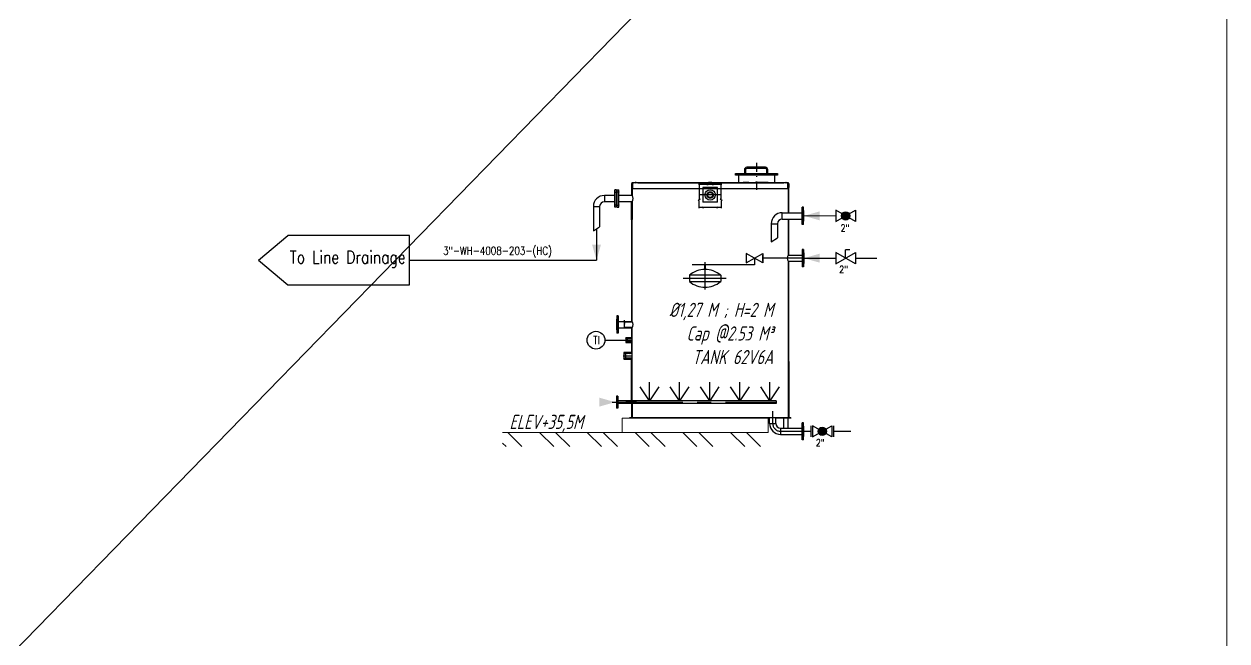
# Model space of a CAD drawing. Extents: x -29512 to 147477, y -5232 to 39709.
# Drawn here: x 137257.7 to 137427.5, y 9206.4 to 9293.5 of the extents above; entities that cross this region are included whole.
import ezdxf
from ezdxf.enums import TextEntityAlignment as Align

# ---------------------------------------------------------------- set-up
doc = ezdxf.new("R2010")
doc.units = 0
for name, pattern in [('ASSI', [16, 10, -2, 2, -2]), ('DASHDOT', [25.4, 12.7, -6.35, 0, -6.35]), ('TRATTEGGIO', [5.5, 4, -1.5])]:
    doc.linetypes.add(name, pattern=pattern)
doc.layers.get('0').update_dxf_attribs({"linetype": 'CONTINUOUS'})
for name, color, linetype in [('DIMENSION', 3, 'CONTINUOUS'), ('P-0001', 7, 'CONTINUOUS'), ('RED', 1, 'CONTINUOUS'), ('roller', 11, 'CONTINUOUS'), ('S', 7, 'CONTINUOUS')]:
    doc.layers.add(name, color=color, linetype=linetype)
doc.layers.add('FITTING', color=7, linetype='CONTINUOUS', lineweight=13)
doc.styles.add('S25', font='SIMPLEX', dxfattribs={"width": 0.8, "height": 0.25})
doc.styles.add('STYLE4', font='isocp.shx', dxfattribs={"width": 0.8, "oblique": 15, "height": 2})
pattern_1 = [(45, (137386.032508, 9207.406092), (0.020797258, -0.020797258), [])]
pattern_2 = [(135, (137386.032508, 9207.406092), (0.025996573, 0.025996573), [])]

msp = doc.modelspace()

# ---------------------------------------------------------------- hatches: boundary and pattern name
h = msp.add_hatch(color=256)
edge = h.paths.add_edge_path()
edge.add_arc((137373.6521, 9266.3919), 0.5901, 0, 360)
h = msp.add_hatch(color=256)
edge = h.paths.add_edge_path()
edge.add_ellipse((137370.351, 9235.9649), major_axis=(0.4173, 0.4173), ratio=1, start_angle=0, end_angle=360)
at = {"layer": 'FITTING', "linetype": 'ByBlock', "ltscale": 0.5}
h = msp.add_hatch(dxfattribs=at)
h.set_pattern_fill('ANSI32', color=252, scale=0.5, style=0)
h.set_pattern_definition([(135, (275888.552, -4.356), (3.36759605, 3.36759605), []), (135, (275886.307, -4.356), (3.36759605, 3.36759605), [])])
h.paths.add_polyline_path([(137362.7382, 9233.8032), (137362.7382, 9235.8032), (137325.2337, 9235.8032), (137325.2337, 9233.8032)])
at = {"layer": 'P-0001', "linetype": 'Continuous'}
h = msp.add_hatch(dxfattribs=at)
h.set_pattern_fill('_U', color=256, scale=0.036765, angle=45, style=0, pattern_type=0)
h.set_pattern_definition(pattern_2)
edge = h.paths.add_edge_path()
edge.add_line((137343.5206, 9270.2296), (137343.5059, 9270.2296))
edge.add_line((137343.5059, 9270.2296), (137343.5059, 9271.112))
edge.add_line((137343.5059, 9271.112), (137344.3882, 9271.112))
edge.add_line((137344.3882, 9271.112), (137344.3882, 9271.0973))
edge.add_arc((137344.3294, 9271.0973), 0.0588, 270, 360, ccw=False)
edge.add_line((137344.3294, 9271.0385), (137343.6971, 9271.0385))
edge.add_arc((137343.6971, 9270.9208), 0.1176, 450, 540)
edge.add_line((137343.5794, 9270.9208), (137343.5794, 9270.2885))
edge.add_arc((137343.5206, 9270.2885), 0.0588, 270, 360, ccw=False)
h = msp.add_hatch(dxfattribs=at)
h.set_pattern_fill('_U', color=256, scale=0.036765, angle=45, style=0, pattern_type=0)
h.set_pattern_definition(pattern_2)
edge = h.paths.add_edge_path()
edge.add_line((137365.55, 9270.2296), (137365.5647, 9270.2296))
edge.add_line((137365.5647, 9270.2296), (137365.5647, 9271.112))
edge.add_line((137365.5647, 9271.112), (137364.6823, 9271.112))
edge.add_line((137364.6823, 9271.112), (137364.6823, 9271.0973))
edge.add_arc((137364.7412, 9271.0973), 0.0588, 180, 270)
edge.add_line((137364.7412, 9271.0385), (137365.3735, 9271.0385))
edge.add_arc((137365.3735, 9270.9208), 0.1176, 360, 450, ccw=False)
edge.add_line((137365.4912, 9270.9208), (137365.4912, 9270.2885))
edge.add_arc((137365.55, 9270.2885), 0.0588, 180, 270)
h = msp.add_hatch(dxfattribs=at)
h.set_pattern_fill('_U', color=256, scale=0.029412, angle=135, style=0, pattern_type=0)
h.set_pattern_definition(pattern_1)
h.paths.add_polyline_path([(137343.5059, 9249.1561), (137342.6235, 9249.1561), (137342.6235, 9249.0666), (137342.8809, 9249.0585), (137342.8809, 9249.0421), (137343.5059, 9249.0421)])
h = msp.add_hatch(dxfattribs=at)
h.set_pattern_fill('_U', color=256, scale=0.029412, angle=135, style=0, pattern_type=0)
h.set_pattern_definition(pattern_1)
h.paths.add_polyline_path([(137343.5059, 9248.5091), (137342.6235, 9248.5091), (137342.6235, 9248.5986), (137342.8809, 9248.6066), (137342.8809, 9248.623), (137343.5059, 9248.623)])
h = msp.add_hatch(dxfattribs=at)
h.set_pattern_fill('_U', color=256, scale=0.029412, angle=135, style=0, pattern_type=0)
h.set_pattern_definition(pattern_1)
h.paths.add_polyline_path([(137342.6162, 9246.9612), (137342.3441, 9246.9697), (137342.3441, 9247.0973), (137343.5059, 9247.0973), (137343.5059, 9246.9466), (137342.6162, 9246.9466)])
h = msp.add_hatch(dxfattribs=at)
h.set_pattern_fill('_U', color=256, scale=0.029412, angle=135, style=0, pattern_type=0)
h.set_pattern_definition(pattern_1)
h.paths.add_polyline_path([(137343.5059, 9246.1561), (137343.5059, 9246.3068), (137342.6162, 9246.3068), (137342.6162, 9246.2819), (137342.3441, 9246.2734), (137342.3441, 9246.1561), (137343.4471, 9246.1561)])

# ---------------------------------------------------------------- linework, layer by layer
for p, q in [((137372.2752, 9267.1787), (137372.2752, 9265.6051)), ((137375.029, 9265.6051), (137372.2752, 9267.1787)), ((137372.2752, 9265.6051), (137375.029, 9267.1787)), ((137375.029, 9267.1787), (137375.029, 9265.6051)), ((137290.8041, 9260.1434), (137294.9543, 9263.6411)), ((137312.1295, 9263.6411), (137294.9543, 9263.6411)), ((137312.1295, 9256.6456), (137312.1295, 9263.6411)), ((137374.2422, 9261.6), (137373.6521, 9261.6)), ((137373.6521, 9260.4198), (137373.6521, 9261.6)), ((137290.8041, 9260.1434), (137294.9543, 9256.6456)), ((137372.2752, 9261.2066), (137372.2752, 9259.633)), ((137372.2752, 9259.633), (137375.029, 9261.2066)), ((137375.029, 9259.633), (137372.2752, 9261.2066)), ((137375.029, 9261.2066), (137375.029, 9259.633)), ((137294.9543, 9256.6456), (137312.1295, 9256.6456)), ((137368.974, 9235.1781), (137371.7279, 9236.7517)), ((137368.974, 9236.7517), (137368.974, 9235.1781)), ((137371.7279, 9235.1781), (137368.974, 9236.7517)), ((137371.7279, 9236.7517), (137371.7279, 9235.1781))]:
    msp.add_line(p, q)
msp.add_circle((137373.6521, 9266.3919), 0.5901)
msp.add_ellipse((137370.351, 9235.9649), major_axis=(0.4173, 0.4173), ratio=1, start_param=5.49778714, end_param=11.78097245)
at = {"layer": 'DIMENSION', "color": 7, "linetype": 'DASHDOT', "ltscale": 0.1}
msp.add_line((137361.0667, 9273.8978), (137361.0667, 9270.092), dxfattribs=at)
at = {"layer": 'DIMENSION', "color": 0, "linetype": 'ByBlock', "ltscale": 0.5}
for p, q in [((137339.6178, 9269.2764), (137339.6178, 9268.3896)), ((137341.0132, 9269.7773), (137341.0843, 9269.7287)), ((137341.0745, 9269.7829), (137341.0258, 9269.7217)), ((137341.6309, 9269.7773), (137341.7019, 9269.7287)), ((137341.6921, 9269.7829), (137341.6434, 9269.7217)), ((137338.0539, 9267.7124), (137338.0539, 9264.2624)), ((137338.9406, 9267.7124), (137338.9406, 9264.8361)), ((137341.0132, 9267.9391), (137341.0843, 9267.8904)), ((137341.0745, 9267.9447), (137341.0258, 9267.8835)), ((137341.6309, 9267.9391), (137341.7019, 9267.8904)), ((137341.6921, 9267.9447), (137341.6434, 9267.8835)), ((137338.0539, 9264.2624), (137338.9406, 9264.8361)), ((137363.1414, 9265.2713), (137363.1414, 9262.7102)), ((137364.0282, 9265.2713), (137364.0282, 9263.2838)), ((137338.4972, 9264.5492), (137338.4972, 9260.1434)), ((137363.1414, 9262.7102), (137364.0282, 9263.2838)), ((137312.1295, 9260.1434), (137338.4972, 9260.1434)), ((137339.6758, 9248.8326), (137342.55, 9248.8326)), ((137363.8405, 9240.2693), (137363.8405, 9239.8958)), ((137371.9584, 9235.9649), (137374.4072, 9235.9649))]:
    msp.add_line(p, q, dxfattribs=at)
at = {"layer": 'DIMENSION', "color": 3, "linetype": 'Continuous', "ltscale": 0.5}
for p, q in [((137367.7706, 9260.4198), (137372.2752, 9260.4198)), ((137375.029, 9260.4198), (137378.0523, 9260.4198))]:
    msp.add_line(p, q, dxfattribs=at)
at = {"layer": 'DIMENSION', "color": 6, "linetype": 'ByBlock', "ltscale": 0.5}
for p, q in [((137368.7436, 9236.7517), (137368.7436, 9235.1781)), ((137371.9584, 9236.7517), (137371.9584, 9235.1781))]:
    msp.add_line(p, q, dxfattribs=at)
at = {"layer": 'DIMENSION', "color": 0, "linetype": 'ByBlock', "ltscale": 0.5}
msp.add_circle((137338.4221, 9248.8326), 1.2537, dxfattribs=at)
at = {"layer": 'DIMENSION', "color": 3, "linetype": 'Continuous', "ltscale": 0.5}
msp.add_solid([(137367.7706, 9260.4198), (137369.9736, 9259.7903), (137369.9736, 9261.0492)], dxfattribs=at)
at = {"layer": 'FITTING', "color": 1, "linetype": 'ByBlock', "ltscale": 0.5}
msp.add_line((137427.4613, 9380.6054), (137087.9659, 9032.1133), dxfattribs=at)
at = {"layer": 'FITTING', "linetype": 'ByBlock', "ltscale": 0.5}
for p, q in [((137367.7706, 9266.3919), (137372.2752, 9266.3919)), ((137360.0057, 9235.8032), (137325.2337, 9235.8032))]:
    msp.add_line(p, q, dxfattribs=at)
at = {"layer": 'FITTING', "color": 1, "linetype": 'ByBlock', "ltscale": 0.5}
msp.add_lwpolyline([(137087.9659, 9380.6054), (137427.4613, 9380.6054), (137427.4613, 9032.1133), (137087.9659, 9032.1133)], close=True, dxfattribs=at)
at = {"layer": 'FITTING', "linetype": 'ByBlock', "ltscale": 0.5}
msp.add_lwpolyline([(137342.1382, 9235.8032), (137342.1382, 9237.8032), (137362.7382, 9237.8032), (137362.7382, 9235.8032)], close=True, dxfattribs=at)
at = {"layer": 'P-0001', "linetype": 'Continuous'}
for p, q in [((137358.5223, 9272.152), (137358.5223, 9271.112)), ((137359.3777, 9272.923), (137359.3777, 9272.3556)), ((137359.5095, 9272.8931), (137359.5095, 9272.3556)), ((137359.5095, 9272.8931), (137359.5095, 9272.5067)), ((137362.3314, 9273.2461), (137359.7008, 9273.2461)), ((137362.3208, 9273.095), (137359.7114, 9273.095)), ((137362.5227, 9272.3556), (137362.5227, 9272.8931)), ((137362.5227, 9272.5067), (137362.5227, 9272.8931)), ((137362.6545, 9272.3556), (137362.6545, 9272.923)), ((137363.611, 9272.152), (137363.611, 9271.112)), ((137341.3147, 9270.0463), (137341.0941, 9270.0463)), ((137341.0941, 9267.6198), (137341.0941, 9270.0463)), ((137341.3147, 9267.6198), (137341.3147, 9270.0463)), ((137341.4029, 9267.6198), (137341.4029, 9270.0463)), ((137341.4029, 9270.0463), (137341.6235, 9270.0463)), ((137341.6235, 9267.6198), (137341.6235, 9270.0463)), ((137343.5059, 9270.9649), (137343.4471, 9270.9649)), ((137343.4471, 9270.9649), (137343.4471, 9269.2764)), ((137343.5059, 9270.9649), (137343.5059, 9271.112)), ((137343.5059, 9271.112), (137344.3882, 9271.112)), ((137343.5059, 9270.9649), (137343.5059, 9269.2764)), ((137365.5647, 9270.2296), (137343.5059, 9270.2296)), ((137343.5206, 9270.2296), (137343.5059, 9270.2296)), ((137343.5794, 9270.9208), (137343.5794, 9270.2885)), ((137344.3294, 9271.0385), (137343.6971, 9271.0385)), ((137344.3294, 9271.0385), (137364.7412, 9271.0385)), ((137344.3882, 9271.112), (137364.6823, 9271.112)), ((137344.3882, 9271.112), (137344.3882, 9271.0973)), ((137354.026, 9270.807), (137352.8975, 9270.807)), ((137352.9993, 9270.8745), (137352.9993, 9268.8442)), ((137355.5647, 9270.3767), (137353.5059, 9270.3767)), ((137353.5059, 9270.3767), (137353.5059, 9268.3179)), ((137354.1098, 9270.909), (137354.026, 9270.807)), ((137354.159, 9270.7267), (137354.1098, 9270.909)), ((137354.1985, 9270.807), (137354.159, 9270.7267)), ((137354.5353, 9270.807), (137354.1985, 9270.807)), ((137354.7809, 9271.112), (137354.2897, 9271.112)), ((137354.8721, 9270.807), (137354.5353, 9270.807)), ((137354.9115, 9270.7267), (137354.8721, 9270.807)), ((137354.9608, 9270.909), (137354.9115, 9270.7267)), ((137355.0446, 9270.807), (137354.9608, 9270.909)), ((137356.173, 9270.807), (137355.0446, 9270.807)), ((137355.5647, 9268.3179), (137355.5647, 9270.3767)), ((137356.0713, 9268.8442), (137356.0713, 9270.8745)), ((137359.9834, 9271.112), (137359.1767, 9271.112)), ((137362.7181, 9271.112), (137360.8701, 9271.112)), ((137364.6823, 9271.112), (137365.5647, 9271.112)), ((137364.6823, 9271.0973), (137364.6823, 9271.112)), ((137365.3735, 9271.0385), (137364.7412, 9271.0385)), ((137365.4912, 9270.2885), (137365.4912, 9270.9208)), ((137365.5647, 9270.2296), (137365.55, 9270.2296)), ((137365.5647, 9271.112), (137365.5647, 9270.9649)), ((137365.5647, 9270.9649), (137365.5647, 9268.7408)), ((137365.6235, 9270.9649), (137365.5647, 9270.9649)), ((137365.6235, 9270.9649), (137365.6235, 9270.3767)), ((137365.6235, 9268.6833), (137365.6235, 9270.3767)), ((137341.0941, 9269.2764), (137339.6178, 9269.2764)), ((137341.0941, 9268.3896), (137339.6178, 9268.3896)), ((137341.3588, 9269.583), (137341.3147, 9269.583)), ((137341.3588, 9269.583), (137341.4029, 9269.583)), ((137341.3588, 9268.083), (137341.3588, 9269.583)), ((137341.3588, 9268.083), (137341.3588, 9269.583)), ((137343.5059, 9269.2764), (137341.6235, 9269.2764)), ((137341.6235, 9268.3896), (137341.6235, 9269.2764)), ((137343.5059, 9268.3896), (137341.6235, 9268.3896)), ((137343.4471, 9268.3896), (137343.4471, 9254.1916)), ((137343.4471, 9265.8259), (137343.4471, 9268.3896)), ((137343.4471, 9268.3896), (137343.4471, 9266.7126)), ((137343.5059, 9257.1078), (137343.5059, 9268.3896)), ((137343.5059, 9268.3896), (137343.5059, 9265.8834)), ((137343.5059, 9268.3896), (137343.5059, 9265.8834)), ((137353.0996, 9268.726), (137352.8532, 9268.6274)), ((137352.8532, 9268.6274), (137352.9993, 9268.4993)), ((137352.9993, 9268.8442), (137353.0996, 9268.726)), ((137352.9993, 9267.4743), (137352.9993, 9268.4993)), ((137355.5647, 9268.3179), (137353.5059, 9268.3179)), ((137355.971, 9268.726), (137356.0713, 9268.8442)), ((137356.2174, 9268.6274), (137355.971, 9268.726)), ((137356.0713, 9268.4993), (137356.2174, 9268.6274)), ((137356.0713, 9268.4993), (137356.0713, 9267.4743)), ((137365.5647, 9268.8099), (137365.5647, 9266.8353)), ((137365.5647, 9268.7408), (137365.5647, 9266.8353)), ((137365.6235, 9266.8353), (137365.6235, 9268.6833)), ((137338.0539, 9267.7124), (137338.9406, 9267.7124)), ((137341.3147, 9267.6198), (137341.0941, 9267.6198)), ((137341.3588, 9268.083), (137341.3147, 9268.083)), ((137341.3588, 9268.083), (137341.4029, 9268.083)), ((137341.4029, 9267.6198), (137341.6235, 9267.6198)), ((137353.4297, 9267.57), (137352.9419, 9267.57)), ((137353.5135, 9267.6714), (137353.4297, 9267.57)), ((137353.5579, 9267.4694), (137353.5135, 9267.6714)), ((137353.6022, 9267.57), (137353.5579, 9267.4694)), ((137354.5353, 9267.57), (137353.6022, 9267.57)), ((137355.4684, 9267.57), (137354.5353, 9267.57)), ((137355.5127, 9267.4694), (137355.4684, 9267.57)), ((137355.5571, 9267.6714), (137355.5127, 9267.4694)), ((137355.6408, 9267.57), (137355.5571, 9267.6714)), ((137356.1287, 9267.57), (137355.6408, 9267.57)), ((137364.7054, 9266.8353), (137367.5059, 9266.8353)), ((137364.7054, 9265.9485), (137364.7054, 9266.8353)), ((137367.7265, 9267.6051), (137367.5059, 9267.6051)), ((137367.5059, 9265.1787), (137367.5059, 9267.6051)), ((137367.7265, 9265.1787), (137367.7265, 9267.6051)), ((137367.7706, 9267.1419), (137367.7265, 9267.1419)), ((137367.7706, 9265.6419), (137367.7706, 9267.1419)), ((137363.1414, 9265.2713), (137364.0282, 9265.2713)), ((137364.7054, 9265.9485), (137367.5059, 9265.9485)), ((137365.5647, 9265.9485), (137365.5647, 9260.8632)), ((137365.5647, 9265.9485), (137365.5647, 9260.8632)), ((137365.6235, 9260.8632), (137365.6235, 9265.9485)), ((137367.7265, 9265.1787), (137367.5059, 9265.1787)), ((137367.7706, 9265.6419), (137367.7265, 9265.6419)), ((137367.7265, 9261.633), (137367.5059, 9261.633)), ((137367.5059, 9261.633), (137367.5059, 9259.2066)), ((137367.7265, 9261.633), (137367.7265, 9259.2066)), ((137361.9793, 9259.9764), (137361.9793, 9260.8632)), ((137365.5647, 9260.8632), (137367.5059, 9260.8632)), ((137365.5647, 9259.9764), (137365.5647, 9259.2605)), ((137365.5647, 9259.9764), (137367.5059, 9259.9764)), ((137365.6235, 9259.1625), (137365.6235, 9259.9764)), ((137367.7706, 9261.1698), (137367.7265, 9261.1698)), ((137367.7706, 9261.1698), (137367.7706, 9259.6698)), ((137365.5647, 9259.4761), (137365.5647, 9244.0939)), ((137365.6235, 9244.0912), (137365.6235, 9259.4186)), ((137367.7265, 9259.2066), (137367.5059, 9259.2066)), ((137367.7706, 9259.6698), (137367.7265, 9259.6698)), ((137343.5059, 9254.1829), (137343.5059, 9257.1078)), ((137343.4471, 9254.1916), (137343.4471, 9251.4818)), ((137343.5059, 9251.4818), (137343.5059, 9254.1829)), ((137341.3441, 9251.7884), (137341.3, 9251.7884)), ((137341.3, 9251.7884), (137341.3, 9250.2884)), ((137341.3441, 9252.2517), (137341.3441, 9249.8252)), ((137341.5647, 9252.2517), (137341.3441, 9252.2517)), ((137341.5647, 9252.2517), (137341.5647, 9249.8252)), ((137341.5647, 9251.4818), (137343.5059, 9251.4818)), ((137342.4013, 9251.2389), (137342.4591, 9251.2769)), ((137342.4591, 9251.2769), (137342.4591, 9251.6443)), ((137342.4591, 9251.4243), (137343.5462, 9251.4243)), ((137341.3441, 9250.2884), (137341.3, 9250.2884)), ((137341.5647, 9249.8252), (137341.3441, 9249.8252)), ((137341.5647, 9250.595), (137343.5059, 9250.595)), ((137342.5175, 9251.1945), (137342.4013, 9251.2389)), ((137342.4591, 9251.1586), (137342.5175, 9251.1945)), ((137342.4591, 9250.5252), (137342.4591, 9251.1586)), ((137342.4591, 9250.6525), (137343.5462, 9250.6525)), ((137343.4471, 9250.595), (137343.4471, 9249.1561)), ((137343.5059, 9249.1561), (137343.5059, 9250.595)), ((137342.6235, 9249.1561), (137342.6235, 9249.0768)), ((137343.5059, 9249.1561), (137342.6235, 9249.1561)), ((137342.6235, 9249.0768), (137342.6235, 9249.0666)), ((137342.6235, 9249.0768), (137342.8809, 9249.0688)), ((137342.6235, 9249.0666), (137342.6235, 9248.5986)), ((137342.6235, 9249.0666), (137342.8809, 9249.0585)), ((137342.6235, 9248.5986), (137342.8809, 9248.6066)), ((137342.6235, 9248.5986), (137342.6235, 9248.5883)), ((137342.6235, 9248.5883), (137342.8809, 9248.5963)), ((137342.6235, 9248.5883), (137342.6235, 9248.5091)), ((137342.6235, 9248.5091), (137343.5059, 9248.5091)), ((137342.8809, 9249.0585), (137342.8809, 9249.0688)), ((137342.8809, 9249.0421), (137342.8809, 9249.0585)), ((137342.8809, 9248.623), (137342.8809, 9249.0421)), ((137343.5059, 9249.0421), (137342.8809, 9249.0421)), ((137343.5059, 9248.623), (137342.8809, 9248.623)), ((137342.8809, 9248.6066), (137342.8809, 9248.623)), ((137342.8809, 9248.5963), (137342.8809, 9248.6066)), ((137343.4471, 9248.5091), (137343.4471, 9247.0973)), ((137343.5059, 9249.0421), (137343.5059, 9249.1561)), ((137343.5059, 9248.623), (137343.5059, 9249.0421)), ((137343.5059, 9248.5091), (137343.5059, 9248.623)), ((137343.5059, 9240.2693), (137343.5059, 9248.5091)), ((137342.3441, 9247.0973), (137342.3441, 9246.98)), ((137343.5059, 9247.0973), (137342.3441, 9247.0973)), ((137342.3441, 9246.98), (137342.3441, 9246.9697)), ((137342.3441, 9246.98), (137342.6162, 9246.9715)), ((137342.3441, 9246.9697), (137342.3441, 9246.2837)), ((137342.3441, 9246.9697), (137342.6162, 9246.9612)), ((137342.3441, 9246.2837), (137342.6162, 9246.2922)), ((137342.3441, 9246.2837), (137342.3441, 9246.2734)), ((137342.3441, 9246.2734), (137342.6162, 9246.2819)), ((137342.3441, 9246.2734), (137342.3441, 9246.1561)), ((137342.6162, 9246.9612), (137342.6162, 9246.9715)), ((137342.6162, 9246.9466), (137342.6162, 9246.9612)), ((137342.6162, 9246.3068), (137342.6162, 9246.9466)), ((137343.5059, 9246.9466), (137342.6162, 9246.9466)), ((137343.5059, 9246.3068), (137342.6162, 9246.3068)), ((137342.6162, 9246.2922), (137342.6162, 9246.3068)), ((137342.6162, 9246.2819), (137342.6162, 9246.2922)), ((137342.3441, 9246.1561), (137343.4471, 9246.1561)), ((137343.4471, 9240.2693), (137343.4471, 9246.1561)), ((137343.4471, 9246.1561), (137343.5059, 9246.1561)), ((137365.5647, 9245.8914), (137365.5647, 9241.8291)), ((137365.6235, 9245.8326), (137365.6235, 9241.7716)), ((137365.5647, 9241.8291), (137365.5647, 9237.8767)), ((137365.6235, 9241.7716), (137365.6235, 9237.8767)), ((137341.3, 9240.7076), (137341.5353, 9240.7076)), ((137341.3294, 9240.5826), (137341.3, 9240.5826)), ((137341.3, 9240.5826), (137341.3, 9239.5826)), ((137341.3294, 9239.5826), (137341.3, 9239.5826)), ((137341.5353, 9239.4576), (137341.3, 9239.4576)), ((137341.3294, 9240.9282), (137341.3294, 9239.237)), ((137341.5059, 9240.9282), (137341.3294, 9240.9282)), ((137341.5059, 9240.9282), (137341.5059, 9239.237)), ((137363.8405, 9240.2693), (137341.5059, 9240.2693)), ((137363.8405, 9239.8958), (137341.5059, 9239.8958)), ((137342.6877, 9240.1202), (137342.7704, 9240.1518)), ((137342.7223, 9240.1056), (137342.6877, 9240.1202)), ((137342.7223, 9239.8624), (137342.7223, 9240.1056)), ((137344.0718, 9239.9455), (137342.7223, 9239.9455)), ((137342.7242, 9240.1576), (137342.7242, 9240.3774)), ((137344.0718, 9240.2196), (137342.7242, 9240.2196)), ((137342.7704, 9240.1518), (137342.7242, 9240.1576)), ((137343.4471, 9239.8958), (137343.4471, 9237.8767)), ((137343.5059, 9239.8958), (137343.5059, 9237.8767)), ((137344.0411, 9240.1459), (137344.0964, 9240.1698)), ((137344.0718, 9240.1333), (137344.0411, 9240.1459)), ((137344.0718, 9240.1927), (137344.0718, 9240.3188)), ((137344.0964, 9240.1698), (137344.0718, 9240.1927)), ((137344.0718, 9239.8436), (137344.0718, 9240.1333)), ((137341.5059, 9239.237), (137341.3294, 9239.237)), ((137343.1382, 9237.8767), (137343.1382, 9237.8032)), ((137365.9323, 9237.8767), (137343.1382, 9237.8767)), ((137362.9154, 9237.8032), (137343.1382, 9237.8032)), ((137362.9154, 9237.0855), (137362.9154, 9237.8767)), ((137363.8022, 9237.0855), (137363.8022, 9237.8767)), ((137365.9323, 9237.8032), (137363.8022, 9237.8032)), ((137364.8977, 9237.8032), (137364.8977, 9236.4083)), ((137365.4859, 9237.8032), (137365.4859, 9236.4083)), ((137365.9323, 9237.8767), (137365.9323, 9237.8032)), ((137362.9154, 9237.0855), (137363.8022, 9237.0855)), ((137364.4794, 9236.4083), (137364.4794, 9235.5216)), ((137364.4794, 9236.4083), (137367.5059, 9236.4083)), ((137367.7265, 9237.1782), (137367.5059, 9237.1782)), ((137367.5059, 9234.7517), (137367.5059, 9237.1782)), ((137367.7265, 9234.7517), (137367.7265, 9237.1782)), ((137367.7706, 9236.7149), (137367.7265, 9236.7149)), ((137367.7706, 9235.2149), (137367.7706, 9236.7149)), ((137364.4794, 9235.5216), (137367.5059, 9235.5216)), ((137367.7265, 9234.7517), (137367.5059, 9234.7517)), ((137367.7706, 9235.2149), (137367.7265, 9235.2149))]:
    msp.add_line(p, q, dxfattribs=at)
at = {"layer": 'P-0001', "linetype": 'ASSI'}
for p, q in [((137341.05, 9269.7521), (137341.3588, 9269.7521)), ((137341.6676, 9269.7521), (137341.3588, 9269.7521)), ((137356.0713, 9269.3473), (137353.0967, 9269.3473)), ((137341.3588, 9267.9139), (137341.05, 9267.9139)), ((137341.3588, 9267.9139), (137341.6676, 9267.9139)), ((137367.4618, 9267.311), (137367.7706, 9267.311)), ((137367.7706, 9265.4728), (137367.4618, 9265.4728)), ((137360.8028, 9260.4198), (137360.8028, 9259.4786)), ((137367.7706, 9260.4198), (137361.9793, 9260.4198)), ((137367.7706, 9261.3389), (137367.4618, 9261.3389)), ((137359.1171, 9259.4786), (137352.0051, 9259.4786)), ((137360.8028, 9259.4786), (137359.1171, 9259.4786)), ((137367.4618, 9259.5007), (137367.7706, 9259.5007)), ((137341.3, 9251.9575), (137341.6088, 9251.9575)), ((137341.6088, 9250.1193), (137341.3, 9250.1193)), ((137342.55, 9248.8326), (137343.5794, 9248.8326)), ((137342.2706, 9246.6267), (137343.5794, 9246.6267)), ((137340.694, 9240.0826), (137363.8405, 9240.0826)), ((137363.3588, 9237.0855), (137363.3588, 9238.807)), ((137367.4618, 9236.8841), (137367.7706, 9236.8841)), ((137364.4794, 9235.9649), (137368.7436, 9235.9649)), ((137367.7706, 9235.0458), (137367.4618, 9235.0458))]:
    msp.add_line(p, q, dxfattribs=at)
at = {"layer": 'P-0001', "color": 30, "linetype": 'ASSI', "true_color": 0xff842e}
for p, q in [((137353.8133, 9256.0169), (137353.8133, 9259.8713)), ((137353.7692, 9258.8216), (137353.7692, 9259.4786)), ((137353.8574, 9258.8216), (137353.8574, 9259.4786)), ((137356.7957, 9257.5669), (137350.7076, 9257.5669)), ((137356.0192, 9258.008), (137351.6074, 9258.008)), ((137351.6074, 9258.008), (137351.6074, 9257.1257)), ((137351.6074, 9257.1257), (137356.0192, 9257.1257)), ((137356.0192, 9258.008), (137356.0192, 9257.1257))]:
    msp.add_line(p, q, dxfattribs=at)
at = {"layer": 'P-0001', "linetype": 'TRATTEGGIO'}
for p, q in [((137361.9793, 9259.7406), (137359.6263, 9261.099)), ((137359.6263, 9261.099), (137359.6263, 9259.7406)), ((137359.6263, 9259.7406), (137361.9793, 9261.099)), ((137361.9793, 9261.099), (137361.9793, 9259.7406))]:
    msp.add_line(p, q, dxfattribs=at)
at = {"layer": 'P-0001', "linetype": 'Continuous'}
for points in [[(137358.0982, 9272.2538), (137358.0982, 9272.3556), (137364.0351, 9272.3556), (137364.0351, 9272.2538)], [(137358.0982, 9272.152), (137358.0982, 9272.2538), (137364.0351, 9272.2538), (137364.0351, 9272.152)]]:
    msp.add_lwpolyline(points, close=True, dxfattribs=at)
msp.add_circle((137354.5353, 9269.3473), 0.7353, dxfattribs=at)
at = {"layer": 'P-0001', "linetype": 'TRATTEGGIO'}
for radius in [0.4434, 0.3619]:
    msp.add_circle((137354.5353, 9269.3473), radius, dxfattribs=at)
at = {"layer": 'P-0001', "linetype": 'Continuous'}
for centre, radius, start, end in [((137359.7008, 9272.923), 0.3231, 90, 180), ((137359.7114, 9272.8931), 0.202, 90, 180), ((137362.3208, 9272.8931), 0.202, 0, 90), ((137362.3314, 9272.923), 0.3231, 0, 90), ((137343.5206, 9270.2885), 0.0588, 270, 0), ((137343.6971, 9270.9208), 0.1176, 90, 180), ((137344.3294, 9271.0973), 0.0588, 270, 0), ((137364.7412, 9271.0973), 0.0588, 180, 270), ((137365.3735, 9270.9208), 0.1176, 0, 90), ((137365.55, 9270.2885), 0.0588, 180, 270), ((137339.6178, 9267.7124), 1.564, 90, 180), ((137339.6178, 9267.7124), 0.6772, 90, 180), ((137342.9352, 9268.833), 0.7227, 322.153341, 37.846659), ((137364.7054, 9265.2713), 1.564, 90, 180), ((137364.7054, 9265.2713), 0.6772, 90, 180), ((137366.1353, 9260.4198), 0.7227, 142.153341, 217.846659), ((137342.9352, 9251.0384), 0.7227, 322.153341, 37.846659), ((137364.4794, 9237.0855), 1.564, 180, 270), ((137364.4794, 9237.0855), 0.6772, 180, 270)]:
    msp.add_arc(centre, radius, start, end, dxfattribs=at)
at = {"layer": 'P-0001', "color": 30, "linetype": 'ASSI', "true_color": 0xff842e}
for centre, start, end in [((137353.8133, 9255.4256), 49.496564, 130.503436), ((137353.8133, 9259.7081), 229.496564, 310.503436)]:
    msp.add_arc(centre, 3.3963, start, end, dxfattribs=at)
at = {"layer": 'P-0001', "linetype": 'ASSI'}
msp.add_arc((137364.4794, 9237.0855), 1.1206, 180, 270, dxfattribs=at)
at = {"layer": 'RED', "color": 0}
for points in [[(137367.7706, 9266.3919), (137369.9736, 9265.7625), (137369.9736, 9267.0214)], [(137338.4972, 9260.1434), (137339.1267, 9262.3464), (137337.8678, 9262.3464)], [(137341.1072, 9240.0826), (137338.9041, 9240.712), (137338.9041, 9239.4531)]]:
    msp.add_solid(points, dxfattribs=at)
at = {"layer": 'roller', "color": 1, "linetype": 'ByBlock', "lineweight": 30}
for p, q in [((137345.9704, 9240.2684), (137345.9704, 9242.93)), ((137350.2202, 9240.2689), (137350.2202, 9242.93)), ((137354.4703, 9240.2689), (137354.4703, 9242.93)), ((137358.7202, 9240.2689), (137358.7202, 9242.93)), ((137362.9702, 9240.2689), (137362.9702, 9242.93)), ((137345.9704, 9240.2684), (137344.662, 9242.2286)), ((137347.2788, 9242.2286), (137345.9704, 9240.2684)), ((137350.2202, 9240.2689), (137348.9121, 9242.2286)), ((137351.5283, 9242.2286), (137350.2202, 9240.2689)), ((137354.4703, 9240.2689), (137353.1622, 9242.2286)), ((137355.7784, 9242.2286), (137354.4703, 9240.2689)), ((137358.7202, 9240.2689), (137357.4121, 9242.2286)), ((137360.0283, 9242.2286), (137358.7202, 9240.2689)), ((137362.9702, 9240.2689), (137361.6621, 9242.2286)), ((137364.2783, 9242.2286), (137362.9702, 9240.2689))]:
    msp.add_line(p, q, dxfattribs=at)

# ---------------------------------------------------------------- texts
at = {"insert": (137311.5579, 9261.4586), "char_height": 1.8, "width": 21.127355, "attachment_point": 3, "style": 'S25'}
msp.add_mtext('\\pi-1.8,l1.8,t1.8;To Line Drainage', dxfattribs=at)
at = {"layer": 'DIMENSION', "color": 6, "insert": (137363.4075, 9254.1188), "char_height": 2, "width": 18.902196, "attachment_point": 3, "style": 'STYLE4'}
msp.add_mtext('Ø1,27 M ; H=2 M\\PCap @2.53 M³ \\PTANK 62V6A', dxfattribs=at)
at = {"layer": 'DIMENSION', "color": 6, "insert": (137336.5807, 9238.2956), "char_height": 2, "attachment_point": 3, "style": 'STYLE4'}
msp.add_mtext('ELEV+35,5M', dxfattribs=at)
at = {"layer": 'S', "style": 'S25', "width": 0.8}
for s, height, p in [('2"', 1, (137374.1773, 9264.1628)), ('3"-WH-4008-203-(HC)', 1.129135, (137332.2114, 9260.8999)), ('2"', 1, (137373.9834, 9258.3279)), ('TI', 1.12913, (137338.9592, 9248.2868)), ('2"', 1, (137370.6823, 9233.8731))]:
    msp.add_text(s, height=height, dxfattribs=at).set_placement(p, align=Align.RIGHT)

doc.saveas('drawing.dxf')
